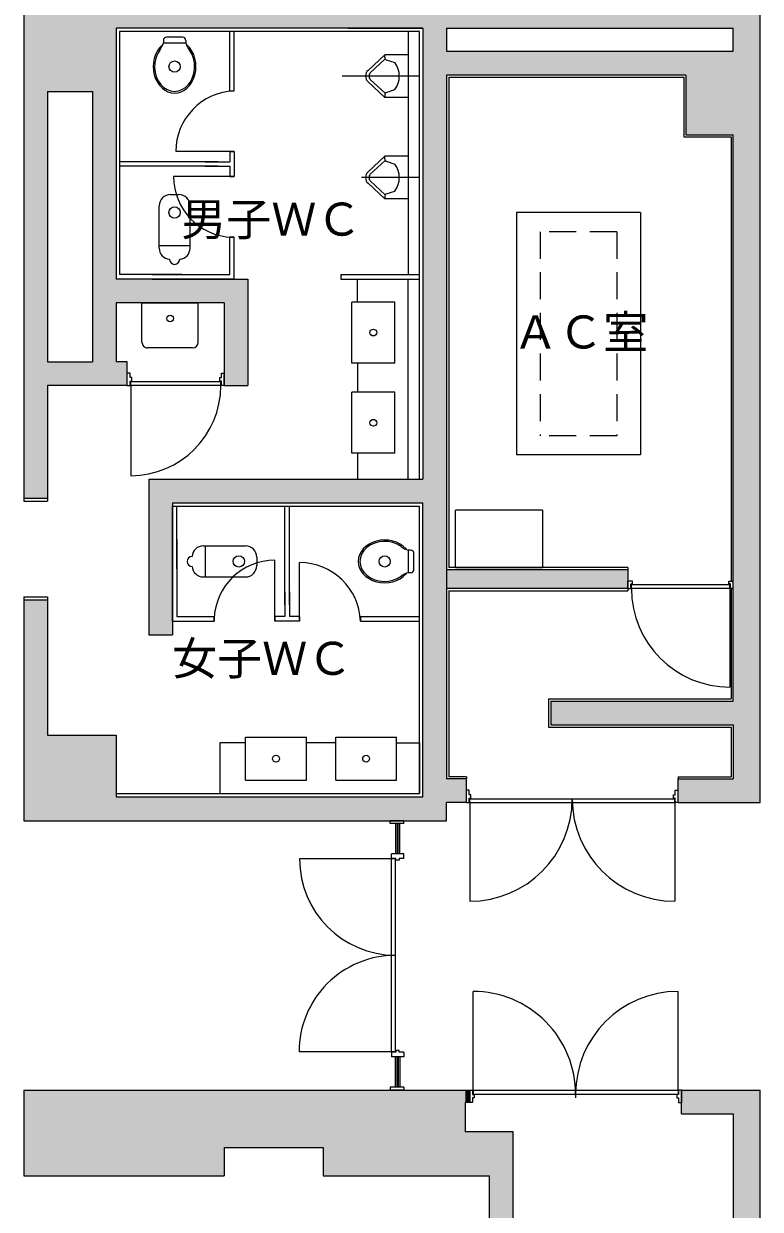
# Model space of a CAD drawing. Units: millimetres at full size, sheet at 1:200; details may follow other scales. Extents: x -41541 to 42058, y -39868 to 8614.
# Drawn here: x 19954 to 26494, y -8194 to 2324 of the extents above; entities that cross this region are included whole.
import ezdxf
from ezdxf.enums import TextEntityAlignment as Align

# ---------------------------------------------------------------- set-up
doc = ezdxf.new("R2010")
doc.units = ezdxf.units.MM
doc.header["$LTSCALE"] = 200
doc.linetypes.add('DASHED1', pattern=[1.8, 1.2, -0.6])
for name, color, linetype, lineweight in [('0-1_躯体', 7, 'Continuous', 9), ('0-2_建具', 7, 'Continuous', 9), ('0-5_設備機器', 7, 'Continuous', 9)]:
    doc.layers.add(name, color=color, linetype=linetype, lineweight=lineweight)
doc.layers.add('0-4_室名', color=7, linetype='Continuous')
doc.styles.add('ＭＳ Ｐゴシック', font='')
doc.styles.get('ＭＳ Ｐゴシック').set_extended_font_data('MS PGothic')

msp = doc.modelspace()

# ---------------------------------------------------------------- linework, layer by layer
at = {"layer": '0-1_躯体'}
for p, q in [((19953.9, 8613.8), (19953.9, -1911.2)), ((26493.9, -4586.2), (26493.9, 7933.8)), ((20773.9, 2283.8), (20773.9, 58.8)), ((23498.9, 2283.8), (20773.9, 2283.8)), ((23468.9, 2253.8), (20803.9, 2253.8)), ((20803.9, 2253.8), (20803.9, 98.8)), ((21783.9, 1728.8), (21783.9, 2253.8)), ((21823.9, 1728.8), (21823.9, 2253.8)), ((23368.9, 2253.8), (23368.9, 98.8)), ((23468.9, -1716.2), (23468.9, 2253.8)), ((23708.9, 2283.8), (23708.9, 2078.8)), ((23708.9, 2283.8), (26253.9, 2283.8)), ((26253.9, 2078.8), (26253.9, 2283.8)), ((23708.9, 2078.8), (26253.9, 2078.8)), ((23468.9, 1858.8), (22781.8, 1858.8)), ((25833.9, 1868.8), (23708.9, 1868.8)), ((23708.9, 1868.8), (23708.9, -4376.2)), ((23728.9, 1848.8), (25813.9, 1848.8)), ((23728.9, 1848.8), (23728.9, -2501.2)), ((25813.9, 1848.8), (25813.9, 1318.8)), ((25833.9, 1868.8), (25833.9, 1338.8)), ((20163.9, 1723.8), (20163.9, -676.2)), ((20163.9, 1723.8), (20563.9, 1723.8)), ((20563.9, 1723.8), (20563.9, -676.2)), ((21783.9, 1728.8), (21823.9, 1728.8)), ((25833.9, 1338.8), (26253.9, 1338.8)), ((26253.9, -3686.2), (26253.9, 1338.8)), ((21783.9, 1188.8), (21783.9, 1098.8)), ((21783.9, 1188.8), (21823.9, 1188.8)), ((21793.9, 1188.8), (21823.9, 1188.8)), ((21678.9, 1098.8), (20803.9, 1098.8)), ((21678.9, 1058.8), (20803.9, 1058.8)), ((21563.7, 1098.8), (21783.9, 1098.8)), ((21563.7, 1058.8), (21783.9, 1058.8)), ((21626.3, 1098.8), (21674.7, 1098.8)), ((21626.3, 1058.8), (21674.7, 1058.8)), ((21654.9, 1098.8), (21677.9, 1098.8)), ((21654.9, 1058.8), (21677.9, 1058.8)), ((21783.9, 1058.8), (21783.9, 968.8)), ((21823.9, 1080.8), (21823.9, 1078.8)), ((21783.9, 968.8), (21823.9, 968.8)), ((21823.9, 968.8), (21783.9, 968.8)), ((23468.9, 958.8), (22952.8, 958.8)), ((21783.9, 428.8), (21823.9, 428.8)), ((21783.9, 98.8), (21783.9, 428.8)), ((21823.9, 58.8), (20773.9, 58.8)), ((21359.1, 98.8), (20803.9, 98.8)), ((21095.4, 98.8), (21678.9, 98.8)), ((21570.5, 98.8), (21783.9, 98.8)), ((21803.6, 58.8), (21823.9, 58.8)), ((22768.3, 98.8), (22768.3, 58.8)), ((22768.3, 98.8), (23468.9, 98.8)), ((22768.3, 58.8), (23468.9, 58.8)), ((21733.9, -151.2), (20773.9, -151.2)), ((20773.9, -151.2), (20773.9, -676.2)), ((20163.9, -676.2), (20563.9, -676.2)), ((20873.9, -676.2), (20773.9, -676.2)), ((20873.9, -886.2), (20873.9, -676.2)), ((20163.9, -886.2), (20163.9, -1911.2)), ((20873.9, -886.2), (20163.9, -886.2)), ((21063.9, -1716.2), (23498.9, -1716.2)), ((21063.9, -1716.2), (21063.9, -3096.2)), ((19953.9, -1886.2), (20163.9, -1886.2)), ((19953.9, -1911.2), (20163.9, -1911.2)), ((21273.9, -1926.2), (23498.9, -1926.2)), ((21273.9, -1926.2), (21273.9, -3096.2)), ((21273.9, -1956.2), (23468.9, -1956.2)), ((21273.9, -2976.2), (21273.9, -1956.2)), ((21313.9, -2511.4), (21313.9, -1956.2)), ((22273.9, -2831.2), (22273.9, -1956.2)), ((22313.9, -2831.2), (22313.9, -1956.2)), ((23468.9, -4506.2), (23468.9, -1956.2)), ((21273.9, -2247.7), (21273.9, -2871.2)), ((21313.9, -2247.7), (21313.9, -2831.2)), ((25318.9, -2521.2), (23708.9, -2521.2)), ((25318.9, -2501.2), (23728.9, -2501.2)), ((25318.9, -2501.2), (25318.9, -2706.2)), ((26233.9, -2621.2), (26253.9, -2621.2)), ((21273.9, -2722.8), (21273.9, -2958.4)), ((21313.9, -2722.8), (21313.9, -2936.2)), ((22273.9, -2716), (22273.9, -2936.2)), ((22313.9, -2716), (22313.9, -2936.2)), ((25318.9, -2686.2), (23708.9, -2686.2)), ((23728.9, -2706.2), (25318.9, -2706.2)), ((23728.9, -2706.2), (23728.9, -4356.2)), ((26233.9, -2686.2), (26233.9, -3666.2)), ((26233.9, -2686.2), (26253.9, -2686.2)), ((19953.9, -2761.2), (20163.9, -2761.2)), ((19953.9, -2761.2), (19953.9, -4746.2)), ((19953.9, -2786.2), (20163.9, -2786.2)), ((20163.9, -2761.2), (20163.9, -3986.2)), ((22273.9, -2778.6), (22273.9, -2827)), ((22273.9, -2807.2), (22273.9, -2830.2)), ((22313.9, -2778.6), (22313.9, -2827)), ((22313.9, -2807.2), (22313.9, -2830.2)), ((21313.9, -2936.2), (21643.9, -2936.2)), ((21643.9, -2936.2), (21643.9, -2976.2)), ((22183.9, -2936.2), (22183.9, -2976.2)), ((22183.9, -2976.2), (22183.9, -2936.2)), ((22273.9, -2936.2), (22183.9, -2936.2)), ((22403.9, -2936.2), (22313.9, -2936.2)), ((22403.9, -2936.2), (22403.9, -2976.2)), ((22943.9, -2936.2), (22943.9, -2976.2)), ((22943.9, -2936.2), (23468.9, -2936.2)), ((21273.9, -2956), (21273.9, -2976.2)), ((21273.9, -2976.2), (21643.9, -2976.2)), ((22295.8, -2976.2), (22293.9, -2976.2)), ((22403.9, -2946.2), (22403.9, -2976.2)), ((22943.9, -2976.2), (23468.9, -2976.2)), ((21063.9, -3096.2), (21273.9, -3096.2)), ((24613.9, -3666.2), (26233.9, -3666.2)), ((24633.9, -3686.2), (24633.9, -3896.2)), ((24633.9, -3686.2), (26253.9, -3686.2)), ((24633.9, -3896.2), (26253.9, -3896.2)), ((26253.9, -3896.2), (26253.9, -4376.2)), ((23883.9, -4376.2), (23708.9, -4376.2)), ((23883.9, -4356.2), (23728.9, -4356.2)), ((23883.9, -4356.2), (23883.9, -4376.2)), ((23883.9, -4586.2), (23883.9, -4376.2)), ((25763.9, -4356.2), (25763.9, -4376.2)), ((25763.9, -4356.2), (26233.9, -4356.2)), ((25763.9, -4376.2), (26253.9, -4376.2)), ((25763.9, -4586.2), (25763.9, -4376.2)), ((20773.9, -4506.2), (23468.9, -4506.2)), ((23708.9, -4746.2), (23708.9, -4586.2)), ((23883.9, -4586.2), (23708.9, -4586.2)), ((25763.9, -4586.2), (26493.9, -4586.2)), ((19953.9, -4746.2), (23708.9, -4746.2)), ((19953.9, -7136.2), (19953.9, -7896.2)), ((23913.9, -7136.2), (23913.9, -7246.2)), ((25793.9, -7136.2), (26493.9, -7136.2)), ((25793.9, -7346.2), (25793.9, -7136.2)), ((26493.9, -15601.2), (26493.9, -7136.2)), ((25793.9, -7346.2), (26253.9, -7346.2)), ((26253.9, -7346.2), (26253.9, -15601.2)), ((24298.9, -7506.2), (23873.9, -7506.2)), ((24298.9, -10160.5), (24298.9, -7506.2)), ((21733.9, -7646.2), (22613.9, -7646.2)), ((21733.9, -7646.2), (21733.9, -7896.2)), ((19953.9, -7896.2), (21733.9, -7896.2)), ((24088.9, -10160.5), (24088.9, -7896.2))]:
    msp.add_line(p, q, dxfattribs=at)
for points in [[(22830.6, 2283.8), (23498.9, 2283.8), (23498.9, -1716.2)], [(25813.9, 1318.8), (26233.9, 1318.8), (26233.9, -2621.2)], [(21783.9, 1188.8), (21823.9, 1188.8), (21823.9, 968.8)], [(21570.5, 58.8), (21823.9, 58.8), (21823.9, 428.8)], [(21095.4, 58.8), (21943.9, 58.8), (21943.9, -886.2)], [(21733.9, -151.2), (21733.9, -886.2), (21943.9, -886.2)], [(20773.9, -4536.2), (23498.9, -4536.2), (23498.9, -1926.2)], [(22403.9, -2936.2), (22403.9, -2976.2), (22183.9, -2976.2)], [(24613.9, -3666.2), (24613.9, -3916.2), (26233.9, -3916.2), (26233.9, -4356.2)], [(20163.9, -3986.2), (20773.9, -3986.2), (20773.9, -4536.2)], [(19953.9, -7136.2), (19965.9, -7136.2), (23913.9, -7136.2)], [(23913.9, -7246.2), (23873.9, -7246.2), (23873.9, -7506.2)], [(22613.9, -7646.2), (22613.9, -7896.2), (24088.9, -7896.2)]]:
    msp.add_lwpolyline(points, dxfattribs=at)
at = {"layer": '0-1_躯体', "color": 9}
for points in [[(19953.9, 2588.8), (19953.9, -1886.2), (20163.9, 2588.8), (20163.9, -1886.2)], [(26253.9, 2588.8), (26253.9, -4586.2), (26493.9, 2588.8), (26493.9, -4586.2)], [(20163.9, 2483.8), (20163.9, 1723.8), (20563.9, 2483.8), (20563.9, 1723.8)], [(20563.9, 2483.8), (20563.9, -676.2), (20773.9, 2483.8), (20773.9, -676.2)], [(20773.9, 2483.8), (20773.9, 2283.8), (26253.9, 2483.8), (26253.9, 2283.8)], [(23498.9, -4536.2), (23708.9, -4536.2), (23498.9, 2283.8), (23708.9, 2283.8)], [(23708.9, 2078.8), (23708.9, 1868.8), (25833.9, 2078.8), (25833.9, 1868.8)], [(25833.9, 1338.8), (26253.9, 1338.8), (25833.9, 2078.8), (26253.9, 2078.8)], [(20773.9, 58.8), (20773.9, -151.2), (21733.9, 58.8), (21733.9, -151.2)], [(21943.9, 58.8), (21733.9, 58.8), (21943.9, -886.2), (21733.9, -886.2)], [(20163.9, -676.2), (20163.9, -886.2), (20873.9, -676.2), (20873.9, -886.2)], [(21063.9, -1716.2), (21063.9, -1926.2), (23498.9, -1716.2), (23498.9, -1926.2)], [(21063.9, -3096.2), (21273.9, -3096.2), (21063.9, -1926.2), (21273.9, -1926.2)], [(23708.9, -2521.2), (23708.9, -2686.2), (25318.9, -2521.2), (25318.9, -2686.2)], [(19953.9, -2786.2), (19953.9, -3986.2), (20163.9, -2786.2), (20163.9, -3986.2)], [(26253.9, -3686.2), (24633.9, -3686.2), (26253.9, -3896.2), (24633.9, -3896.2)], [(20773.9, -3986.2), (19953.9, -3986.2), (20773.9, -4746.2), (19953.9, -4746.2)], [(23883.9, -4376.2), (23708.9, -4376.2), (23883.9, -4586.2), (23708.9, -4586.2)], [(25763.9, -4376.2), (25763.9, -4586.2), (26253.9, -4376.2), (26253.9, -4586.2)], [(23708.9, -4746.2), (23708.9, -4536.2), (20773.9, -4746.2), (20773.9, -4536.2)], [(19953.9, -7136.2), (19953.9, -7646.2), (22613.9, -7136.2), (22613.9, -7646.2)], [(22613.9, -7136.2), (22613.9, -7506.2), (23873.9, -7136.2), (23873.9, -7506.2)], [(23913.9, -7136.2), (23873.9, -7136.2), (23913.9, -7246.2), (23873.9, -7246.2)], [(25793.9, -7136.2), (25793.9, -7346.2), (26253.9, -7136.2), (26253.9, -7346.2)], [(26493.8, -10382.6), (26493.8, -7136.2), (26253.9, -10382.6), (26253.9, -7136.2)], [(26493.9, -15601.2), (26493.9, -7346.2), (26253.9, -15601.2), (26253.9, -7346.2)], [(22613.9, -7896.2), (24298.9, -7896.2), (22613.9, -7506.2), (24298.9, -7506.2)], [(19953.9, -7646.2), (19953.9, -7896.2), (21733.9, -7646.2), (21733.9, -7896.2)], [(24088.9, -7896.2), (24088.9, -11036.2), (24298.9, -7896.2), (24298.9, -11036.2)]]:
    msp.add_solid(points, dxfattribs=at)
at = {"layer": '0-2_建具'}
for p, q in [((21783.9, 1728.8), (21823.9, 1728.8)), ((21793.9, 1728.8), (21823.9, 1728.8)), ((21783.9, 1188.8), (21823.9, 1188.8)), ((25428.9, 648.8), (25428.9, -1501.2)), ((21823.9, 428.8), (21783.9, 428.8)), ((20873.9, -886.2), (20873.9, -776.2)), ((21733.9, -886.2), (21733.9, -776.2)), ((21703.9, -886.2), (20905.2, -886.2)), ((21703.9, -886.2), (21703.9, -851.2)), ((25428.9, -1501.2), (24328.9, -1501.2)), ((24558.9, -1991.2), (23788.2, -1991.2)), ((23788.9, -2501.2), (23788.9, -1991.5)), ((24558.9, -1991.2), (24558.9, -2501.2)), ((23788.9, -2501.2), (24558.9, -2501.2)), ((25318.9, -2686.2), (25318.9, -2621.2)), ((26253.9, -2686.2), (26253.9, -2621.2)), ((25348.9, -2686.2), (25348.9, -2651.2)), ((25348.9, -2651.2), (26223.9, -2651.2)), ((26223.9, -2686.2), (25348.9, -2686.2)), ((26223.9, -2686.2), (26223.9, -2651.2)), ((21643.9, -2976.2), (21643.9, -2936.2)), ((22183.9, -2936.2), (22183.9, -2976.2)), ((22403.9, -2936.2), (22403.9, -2976.2)), ((22943.9, -2936.2), (22943.9, -2976.2)), ((22943.9, -2946.2), (22943.9, -2976.2)), ((23883.9, -4586.2), (23883.9, -4476.2)), ((25763.9, -4586.2), (25763.9, -4476.2)), ((23913.9, -4586.2), (25733.9, -4586.2)), ((25733.9, -4551.2), (25723.9, -4551.2)), ((25733.9, -4586.2), (25733.9, -4551.2)), ((23208.9, -4771.2), (23208.9, -4746.2)), ((23328.9, -4746.2), (23208.9, -4746.2)), ((23328.9, -4771.2), (23208.9, -4771.2)), ((23253.9, -4771.2), (23253.9, -5041.2)), ((23268.9, -4771.2), (23268.9, -5041.2)), ((23278.9, -5041.2), (23278.9, -4771.2)), ((23293.9, -5041.2), (23293.9, -4771.2)), ((23328.9, -4771.2), (23328.9, -4746.2)), ((23328.9, -5041.2), (23218.9, -5041.2)), ((23328.9, -5081.2), (23328.9, -5041.2)), ((23258.9, -5086.2), (23218.9, -5086.2)), ((23218.9, -6796.2), (23218.9, -5086.2)), ((23253.9, -6796.2), (23253.9, -5081.2)), ((23288.9, -5081.2), (23288.9, -5096.2)), ((23328.9, -5081.2), (23288.9, -5081.2)), ((23253.9, -6796.2), (23218.9, -6796.2)), ((23288.9, -6801.2), (23288.9, -6786.2)), ((23328.9, -6801.2), (23288.9, -6801.2)), ((23328.9, -6801.2), (23328.9, -6841.2)), ((23328.9, -6841.2), (23218.9, -6841.2)), ((23253.9, -7111.2), (23253.9, -6841.2)), ((23268.9, -7111.2), (23268.9, -6841.2)), ((23278.9, -6841.2), (23278.9, -7111.2)), ((23293.9, -6841.2), (23293.9, -7111.2)), ((23208.9, -7111.2), (23208.9, -7136.2)), ((23328.9, -7111.2), (23208.9, -7111.2)), ((23328.9, -7136.2), (23208.9, -7136.2)), ((23328.9, -7111.2), (23328.9, -7136.2)), ((23913.9, -7136.2), (23913.9, -7246.2)), ((23943.9, -7136.2), (25763.9, -7136.2)), ((23943.9, -7136.2), (23943.9, -7171.2)), ((25763.9, -7136.2), (25763.9, -7171.2)), ((25793.9, -7136.2), (25793.9, -7246.2)), ((23943.9, -7171.2), (25763.9, -7171.2)), ((24853.9, -7176.2), (24853.9, -7206.2))]:
    msp.add_line(p, q, dxfattribs=at)
at = {"layer": '0-2_建具', "color": 4, "lineweight": 5}
for p, q in [((21823.9, 1188.8), (21303.9, 1188.8)), ((21803.9, 968.8), (21283.9, 968.8)), ((20905.2, -886.2), (20905.2, -1686.2)), ((22183.9, -2956.2), (22183.9, -2436.2)), ((22403.9, -2976.2), (22403.9, -2456.2)), ((26223.9, -2686.2), (26223.9, -3561.2)), ((23913.9, -4586.2), (23913.9, -5461.2)), ((25733.9, -4586.2), (25733.9, -5461.2)), ((23218.9, -5086.2), (22403.9, -5086.2)), ((23943.9, -7136.2), (23943.9, -6261.2)), ((25763.9, -7136.2), (25763.9, -6261.2)), ((23218.9, -6796.2), (22398.9, -6796.2))]:
    msp.add_line(p, q, dxfattribs=at)
at = {"layer": '0-2_建具', "linetype": 'DASHED1'}
for p, q in [((24538.9, 478.8), (24538.9, -1331.2)), ((25218.9, 478.8), (24538.9, 478.8)), ((25218.9, 478.8), (25218.9, -1331.2)), ((25218.9, -1331.2), (24538.9, -1331.2))]:
    msp.add_line(p, q, dxfattribs=at)
at = {"layer": '0-2_建具'}
for points in [[(25428.9, 648.8), (24328.9, 648.8), (24328.9, -1501.2)], [(20873.9, -886.2), (20898.9, -886.2), (20898.9, -846.2), (20913.9, -846.2), (20913.9, -816.2), (20898.9, -816.2), (20898.9, -776.2), (20873.9, -776.2)], [(21733.9, -886.2), (21708.9, -886.2), (21708.9, -846.2), (21693.9, -846.2), (21693.9, -816.2), (21708.9, -816.2), (21708.9, -776.2), (21733.9, -776.2)], [(20903.9, -886.2), (20903.9, -851.2), (21703.9, -851.2)], [(25318.9, -2686.2), (25343.9, -2686.2), (25343.9, -2646.2), (25358.9, -2646.2), (25358.9, -2621.2), (25318.9, -2621.2)], [(26253.9, -2686.2), (26228.9, -2686.2), (26228.9, -2646.2), (26213.9, -2646.2), (26213.9, -2621.2), (26253.9, -2621.2)], [(23883.9, -4586.2), (23908.9, -4586.2), (23908.9, -4546.2), (23923.9, -4546.2), (23923.9, -4516.2), (23908.9, -4516.2), (23908.9, -4476.2), (23883.9, -4476.2)], [(25763.9, -4586.2), (25738.9, -4586.2), (25738.9, -4546.2), (25723.9, -4546.2), (25723.9, -4516.2), (25738.9, -4516.2), (25738.9, -4476.2), (25763.9, -4476.2)], [(23913.9, -4586.2), (23913.9, -4551.2), (25733.9, -4551.2)], [(23288.9, -5096.2), (23258.9, -5096.2), (23258.9, -5081.2), (23218.9, -5081.2), (23218.9, -5041.2)], [(23288.9, -6786.2), (23258.9, -6786.2), (23258.9, -6801.2), (23218.9, -6801.2), (23218.9, -6841.2)], [(23913.9, -7136.2), (23938.9, -7136.2), (23938.9, -7176.2), (23953.9, -7176.2), (23953.9, -7206.2), (23938.9, -7206.2), (23938.9, -7246.2), (23913.9, -7246.2)], [(25793.9, -7136.2), (25768.9, -7136.2), (25768.9, -7176.2), (25753.9, -7176.2), (25753.9, -7206.2), (25768.9, -7206.2), (25768.9, -7246.2), (25793.9, -7246.2)]]:
    msp.add_lwpolyline(points, dxfattribs=at)
at = {"layer": '0-2_建具', "color": 4, "lineweight": 5}
for centre, radius, start, end in [((21843.9, 1188.8), 540, 92.12595, 180), ((21823.9, 968.8), 540, 180, 267.87405), ((20903.9, -886.2), 800, 270.09673, 0), ((22183.9, -2976.2), 540, 90, 177.87405), ((22403.9, -2996.2), 540, 2.12595, 90), ((26223.9, -2686.2), 875, 180, 270), ((23913.9, -4551.2), 910, 270, 0), ((25733.9, -4551.2), 910, 180, 270), ((23258.9, -5086.2), 855, 180, 269.66494), ((23253.9, -6796.2), 855, 89.99999, 180), ((23943.9, -7171.2), 910, 359.68519, 90), ((25763.9, -7171.2), 910, 90, 180)]:
    msp.add_arc(centre, radius, start, end, dxfattribs=at)
at = {"layer": '0-5_設備機器'}
for p, q in [((21182.1, 2133.7), (21187.6, 2133.7)), ((21193.9, 2173.8), (21193.9, 2153.8)), ((21193.9, 2153.8), (21393.9, 2153.8)), ((21363.9, 2203.8), (21223.9, 2203.8)), ((21393.9, 2173.8), (21393.9, 2153.8)), ((21400.1, 2133.7), (21405.6, 2133.7)), ((23158.9, 2048.8), (23010.9, 1909.8)), ((23159.8, 2008.5), (23031.5, 1888)), ((23368.9, 2048.8), (23158.9, 2048.8)), ((23158.9, 2023.2), (23158.9, 2048.8)), ((23172.5, 2004.3), (23248.9, 1978.8)), ((23368.9, 2048.8), (23368.9, 1668.8)), ((23158.9, 1668.8), (23010.9, 1807.8)), ((23162.8, 1706.3), (23031.5, 1829.7)), ((23158.9, 1694.4), (23158.9, 1668.8)), ((23172.5, 1713.4), (23248.9, 1738.8)), ((23368.9, 1668.8), (23158.9, 1668.8)), ((23158.9, 1148.8), (23010.9, 1009.8)), ((23159.8, 1108.5), (23031.5, 988)), ((23368.9, 1148.8), (23158.9, 1148.8)), ((23158.9, 1123.2), (23158.9, 1148.8)), ((23172.5, 1104.3), (23248.9, 1078.8)), ((23368.9, 1148.8), (23368.9, 768.8)), ((23158.9, 768.8), (23010.9, 907.8)), ((23162.8, 806.3), (23031.5, 929.7)), ((21256.4, 808.8), (21331.4, 808.8)), ((23158.9, 794.4), (23158.9, 768.8)), ((23368.9, 768.8), (23158.9, 768.8)), ((23172.5, 813.4), (23248.9, 838.8)), ((21156.4, 333.8), (21156.4, 708.8)), ((21431.4, 333.8), (21431.4, 708.8)), ((21431.4, 353.8), (21156.4, 353.8)), ((22918.3, -146.2), (22918.3, 58.8)), ((22918.3, 58.8), (23368.3, 58.8)), ((23368.3, -1716.2), (23368.3, 58.8)), ((21003.9, -501.2), (21003.9, -151.2)), ((21003.9, -151.2), (21503.9, -151.2)), ((21503.9, -501.2), (21503.9, -151.2)), ((22868.3, -686.2), (22868.3, -146.2)), ((23248.3, -146.2), (22868.3, -146.2)), ((23248.3, -686.2), (23248.3, -146.2)), ((21453.9, -551.2), (21053.9, -551.2)), ((23248.3, -686.2), (22868.3, -686.2)), ((22918.3, -686.2), (22918.3, -946.2)), ((22868.3, -1486.2), (22868.3, -946.2)), ((23248.3, -946.2), (22868.3, -946.2)), ((23248.3, -1486.2), (23248.3, -946.2)), ((23248.3, -1486.2), (22868.3, -1486.2)), ((21548.9, -2308.7), (21923.9, -2308.7)), ((21568.9, -2583.7), (21568.9, -2308.7)), ((22023.9, -2408.7), (22023.9, -2483.7)), ((23348.7, -2334.5), (23348.7, -2339.9)), ((23368.9, -2346.2), (23368.9, -2546.2)), ((23388.9, -2346.2), (23368.9, -2346.2)), ((23418.9, -2516.2), (23418.9, -2376.2)), ((21548.9, -2583.7), (21923.9, -2583.7)), ((23348.7, -2552.5), (23348.7, -2557.9)), ((23388.9, -2546.2), (23368.9, -2546.2)), ((21923.9, -4006.2), (22463.9, -4006.2)), ((21923.9, -4386.2), (21923.9, -4006.2)), ((22463.9, -4386.2), (22463.9, -4006.2)), ((22723.9, -4056.2), (22463.9, -4056.2)), ((22723.9, -4006.2), (23263.9, -4006.2)), ((22723.9, -4386.2), (22723.9, -4006.2)), ((23263.9, -4386.2), (23263.9, -4006.2)), ((23263.9, -4056.2), (23468.9, -4056.2)), ((23468.9, -4056.2), (23468.9, -4506.2)), ((21923.9, -4386.2), (22463.9, -4386.2)), ((22723.9, -4386.2), (23263.9, -4386.2)), ((21693.9, -4506.2), (23468.9, -4506.2))]:
    msp.add_line(p, q, dxfattribs=at)
for points in [[(22918.3, -1486.2), (22918.3, -1716.2), (23368.3, -1716.2)], [(21923.9, -4056.2), (21693.9, -4056.2), (21693.9, -4506.2)]]:
    msp.add_lwpolyline(points, dxfattribs=at)
for centre, radius in [((21293.9, 1943.8), 50), ((21293.9, 648.8), 50), ((21253.9, -291.2), 30), ((23058.3, -416.2), 30), ((23058.3, -1216.2), 30), ((21863.9, -2446.2), 50), ((23158.9, -2446.2), 50), ((22193.9, -4196.2), 30), ((22993.9, -4196.2), 30)]:
    msp.add_circle(centre, radius, dxfattribs=at)
for centre, radius, start, end in [((21048.2, 2188.2), 149.7, 319.26181, 346.71165), ((21223.9, 2173.8), 30, 90.0002, 179.99985), ((21363.9, 2173.8), 30, 0, 90.0002), ((21539.5, 2188.2), 149.7, 193.28787, 220.73772), ((23178.9, 2023.2), 20, 180.00005, 251.56477), ((23058.9, 1858.8), 70, 133.21404, 226.78607), ((23088.9, 1858.8), 200, 323.13008, 36.87003), ((23058.9, 1858.8), 40, 133.21404, 226.78607), ((23178.9, 1694.4), 20, 108.43475, 180.00005), ((23178.9, 1123.2), 20, 180.00005, 251.56477), ((23088.9, 958.8), 200, 323.13008, 36.87003), ((23058.9, 958.8), 70, 133.21404, 226.78607), ((23058.9, 958.8), 40, 133.21404, 226.78607), ((21256.4, 708.8), 100, 90.00005, 180), ((21331.4, 708.8), 100, 359.99985, 90.00005), ((23178.9, 794.4), 20, 108.43475, 180.00005), ((21256.4, 333.8), 100, 180, 265.71104), ((21331.4, 333.8), 100, 274.28937, 359.99985), ((21293.9, 233.8), 45, 180, 359.99985), ((21053.9, -501.2), 50, 179.99985, 270.00005), ((21453.9, -501.2), 50, 270.00005, 0), ((21548.9, -2408.7), 100, 90, 175.71104), ((21923.9, -2408.7), 100, 0.00005, 90), ((21448.9, -2446.2), 45, 90, 269.99985), ((23403.3, -2200.5), 149.7, 229.26181, 256.71165), ((23388.9, -2376.2), 30, 0.0002, 89.99985), ((21548.9, -2483.7), 100, 184.28937, 269.99985), ((21923.9, -2483.7), 100, 269.99985, 0.00005), ((23388.9, -2516.2), 30, 270, 0.0002), ((23403.3, -2691.8), 149.7, 103.28787, 130.73772)]:
    msp.add_arc(centre, radius, start, end, dxfattribs=at)
for centre, major_axis, start_param, end_param in [((21293.9, 1943.8), (0, 235), 0.6301218, 5.6530598), ((21293.9, 1943.8), (0, 220), 0.8406998, 5.4424799), ((23158.9, -2446.2), (220, 0), 0.8406998, 5.4424799), ((23158.9, -2446.2), (235, 0), 0.6301218, 5.6530598)]:
    msp.add_ellipse(centre, major_axis=major_axis, ratio=0.8068, start_param=start_param, end_param=end_param, dxfattribs=at)

# ---------------------------------------------------------------- texts
at = {"layer": '0-4_室名', "style": 'ＭＳ Ｐゴシック'}
for s, p in [('男子ＷＣ', (21352.8, 355.5)), ('ＡＣ室', (24298.6, -645.5)), ('女子ＷＣ', (21271.3, -3540.7))]:
    msp.add_text(s, height=293.3, dxfattribs=at).set_placement(p, align=Align.BOTTOM_LEFT)

doc.saveas('drawing.dxf')
